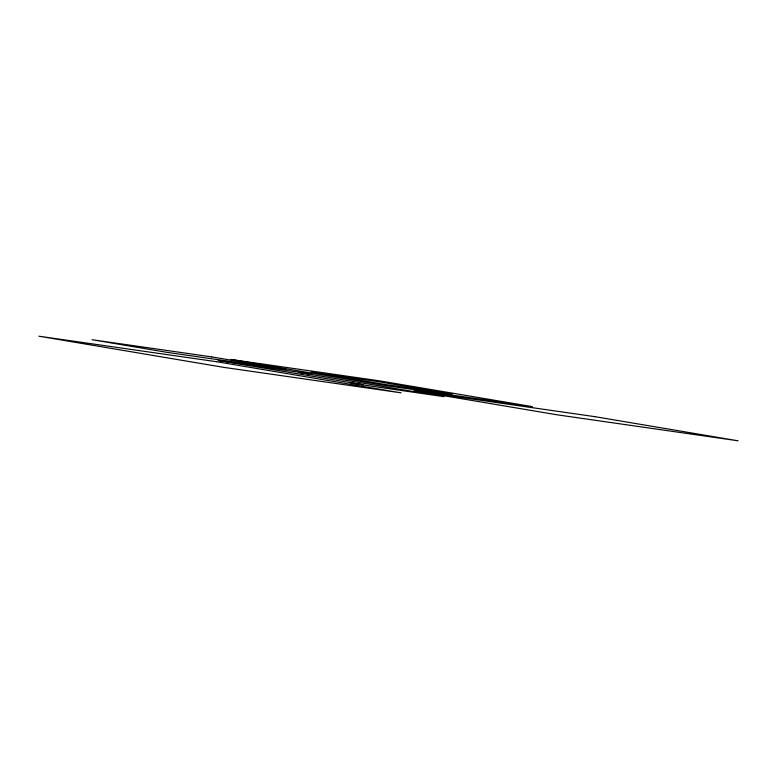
<?xml version="1.0" encoding="UTF-8"?>
<svg xmlns="http://www.w3.org/2000/svg" width="777" height="777" viewBox="0 0 777 777"><rect width="100%" height="100%" fill="white"/><g stroke="black" fill="none" stroke-linecap="round" stroke-linejoin="round"><path stroke-width="1.17" d="M230.954 359.479L384.226 385.353L532.352 406.633L379.011 380.769L230.954 359.479M218.337 360.47L363.044 384.722L350.233 382.886L359.061 384.343L443.997 396.668L299.019 372.426L311.839 374.271L303.011 372.805L218.337 360.47M211.694 356.896L92.055 339.714L166.365 352.243L286.004 369.434L211.694 356.896M377.797 381.585L311.14 372.008L385.45 384.537L452.107 394.114L377.797 381.585M216.608 361.713L38.85 336.188L223.387 367.307L401.136 392.841L216.608 361.713M595.172 416.705L414.005 390.685L556.973 414.792L738.15 440.812L595.172 416.705"/></g></svg>
